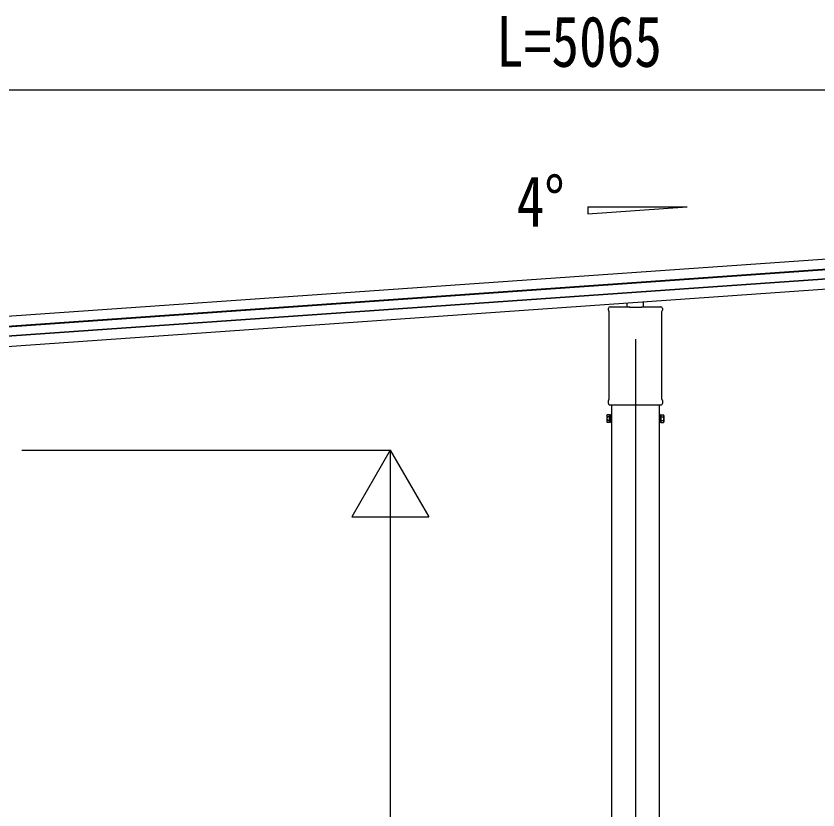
# Model space of a CAD drawing. Units: millimetres, scale not verified. Extents: x -16820 to 16820, y -11880 to 11880.
# Drawn here: x -2110 to -25, y -4580 to -2517 of the extents above; entities that cross this region are included whole.
import ezdxf
from ezdxf.enums import TextEntityAlignment as Align

# ---------------------------------------------------------------- set-up
doc = ezdxf.new("R2010")
doc.units = ezdxf.units.MM
doc.header["$LTSCALE"] = 60
for name, color, linetype in [('0-2_USER1', 3, 'Continuous'), ('0-4_YKK_12', 2, 'Continuous'), ('0-5_YKK_13', 4, 'Continuous'), ('0-6_YKK_A1', 4, 'Continuous'), ('0-7_YKK_D', 6, 'Continuous')]:
    doc.layers.add(name, color=color, linetype=linetype)
doc.styles.add('ＭＳ ゴシック', font='')
doc.styles.get('ＭＳ ゴシック').set_extended_font_data('MS Gothic')

msp = doc.modelspace()

# ---------------------------------------------------------------- linework, layer by layer
at = {"layer": '0-4_YKK_12'}
msp.add_line((-499.78, -3356.3), (-499.78, -6550.61), dxfattribs=at)
at = {"layer": '0-5_YKK_13'}
for p, q in [((-565.78, -3272.22), (-515.78, -3272.22)), ((-520.78, -3272.22), (-520.78, -3262.38)), ((-515.28, -3274.22), (-515.28, -3272.72)), ((-484.28, -3272.72), (-484.28, -3274.22)), ((-483.78, -3272.22), (-433.78, -3272.22)), ((-478.78, -3272.22), (-478.78, -3259.44)), ((-570.03, -3281.22), (-570.03, -3276.47)), ((-568.24, -3284.69), (-568.24, -3284.69)), ((-568.03, -3285.1), (-568.03, -3285.1)), ((-568.03, -3511.85), (-568.03, -3285.1)), ((-484.28, -3274.22), (-515.28, -3274.22)), ((-431.53, -3285.1), (-431.53, -3285.1)), ((-431.53, -3285.1), (-431.53, -3511.85)), ((-431.32, -3284.69), (-431.32, -3284.69)), ((-429.53, -3276.47), (-429.53, -3281.22)), ((-570.03, -3523.72), (-570.03, -3515.72)), ((-568.24, -3512.26), (-568.24, -3512.26)), ((-568.03, -3511.85), (-568.03, -3511.85)), ((-431.53, -3511.85), (-431.53, -3511.85)), ((-431.32, -3512.26), (-431.32, -3512.26)), ((-429.53, -3515.72), (-429.53, -3523.72)), ((-568.33, -3527.12), (-568.33, -3527.12)), ((-567.87, -3527.22), (-431.68, -3527.22)), ((-431.53, -3527.22), (-431.68, -3527.22)), ((-573.78, -3554.62), (-573.02, -3553.31)), ((-573.78, -3554.62), (-573.78, -3571.62)), ((-566.78, -3558.22), (-573.02, -3558.22)), ((-432.78, -3558.22), (-426.54, -3558.22)), ((-425.78, -3554.62), (-426.54, -3553.31)), ((-425.78, -3554.62), (-425.78, -3571.62)), ((-573.78, -3571.62), (-573.02, -3572.94)), ((-566.78, -3568.03), (-573.02, -3568.03)), ((-566.78, -3572.94), (-573.02, -3572.94)), ((-564.28, -3572.32), (-566.78, -3572.32)), ((-435.28, -3572.32), (-432.78, -3572.32)), ((-432.78, -3568.03), (-426.54, -3568.03)), ((-432.78, -3572.94), (-426.54, -3572.94)), ((-425.78, -3571.62), (-426.54, -3572.94))]:
    msp.add_line(p, q, dxfattribs=at)
for points in [[(-568.22, -3527.19), (-568.27, -3527.16), (-568.33, -3527.12)], [(-568.04, -3527.22), (-568.2, -3527.19), (-568.22, -3527.19)], [(-567.87, -3527.22), (-568.02, -3527.22), (-568.03, -3527.22), (-568.04, -3527.22)], [(-431.51, -3527.22), (-431.53, -3527.22), (-431.53, -3527.22)], [(-431.34, -3527.19), (-431.49, -3527.22), (-431.51, -3527.22)], [(-431.22, -3527.12), (-431.23, -3527.12), (-431.34, -3527.19)], [(-566.78, -3572.94), (-566.78, -3553.31), (-573.02, -3553.31)], [(-566.78, -3572.32), (-566.78, -3553.92), (-564.28, -3553.92)], [(-432.78, -3572.32), (-432.78, -3553.92), (-435.28, -3553.92)], [(-432.78, -3572.94), (-432.78, -3553.31), (-426.54, -3553.31)]]:
    msp.add_lwpolyline(points, dxfattribs=at)
for points in [[(-564.28, -3573.62), (-564.28, -3552.62), (-562.28, -3552.62), (-562.28, -3573.62)], [(-435.28, -3573.62), (-435.28, -3552.62), (-437.28, -3552.62), (-437.28, -3573.62)]]:
    msp.add_lwpolyline(points, close=True, dxfattribs=at)
for centre, radius, start, end in [((-565.78, -3276.47), 4.25, 90, 180), ((-433.78, -3276.47), 4.25, 0, 90), ((-565.78, -3281.22), 4.25, 180, 234.62358), ((-568.53, -3285.1), 0.5, 0.0463, 54.58271), ((-431.03, -3285.1), 0.5, 125.41729, 179.9537), ((-433.78, -3281.22), 4.25, 305.37642, 0), ((-565.78, -3515.72), 4.25, 125.37642, 180), ((-565.78, -3523.72), 4.25, 180, 233.11111), ((-568.53, -3511.85), 0.5, 305.4181, 359.95288), ((-431.03, -3511.85), 0.5, 180.04713, 234.58188), ((-433.78, -3515.72), 4.25, 0, 54.62358), ((-433.78, -3523.72), 4.25, 306.88889, 0), ((-557.54, -3563.12), 16.24, 162.41205, 197.58795), ((-569.43, -3555.76), 4.34, 145.61575, 214.38425), ((-442.02, -3563.12), 16.24, 342.41205, 17.58795), ((-430.12, -3555.76), 4.34, 325.61575, 34.38425), ((-569.43, -3570.49), 4.34, 145.61575, 214.38425), ((-430.12, -3570.49), 4.34, 325.61575, 34.38425)]:
    msp.add_arc(centre, radius, start, end, dxfattribs=at)
for centre, major_axis, ratio, start_param, end_param in [((-515.78, -3272.72), (0.354, 0.354), 0.999467, 5.4996506, 7.06672), ((-515.71, -3272.66), (0.481, -0.181), 0.828259, 1.9947436, 1.996569), ((-515.71, -3272.66), (-0.181, 0.481), 0.828259, 4.2866163, 4.2884417), ((-483.78, -3272.72), (0.354, -0.354), 0.999467, 2.358058, 3.9251274), ((-483.84, -3272.66), (0.181, 0.481), 0.828259, 1.9947436, 1.996569), ((-483.84, -3272.66), (0.481, 0.181), 0.828259, 1.1450236, 1.146849)]:
    msp.add_ellipse(centre, major_axis=major_axis, ratio=ratio, start_param=start_param, end_param=end_param, dxfattribs=at)
at = {"layer": '0-6_YKK_A1'}
for p, q in [((-2954.02, -3354.34), (1944.22, -3011.82)), ((-623.44, -3012.72), (-365.44, -3012.72)), ((-623.44, -3030.76), (-365.44, -3012.72)), ((-623.44, -3012.72), (-623.44, -3030.76)), ((-2952.2, -3380.24), (1946.03, -3037.72)), ((-2952.11, -3381.63), (1946.13, -3039.11)), ((-2950.48, -3404.85), (1947.76, -3062.33)), ((-2950.38, -3406.27), (1947.86, -3063.75)), ((-2948.57, -3432.15), (1949.66, -3089.63)), ((-562.28, -3527.22), (-562.28, -6500)), ((-437.28, -6500), (-437.28, -3527.22))]:
    msp.add_line(p, q, dxfattribs=at)
at = {"layer": '0-7_YKK_D'}
for p, q in [((-2858.29, -2708.14), (1806.75, -2708.14)), ((-2094.77, -3645), (-1136.27, -3645)), ((-1137.27, -3645), (-1237.27, -3818.21)), ((-1137.27, -3645), (-1037.27, -3818.21)), ((-1137.27, -3645), (-1137.27, -3991.41)), ((-1237.27, -3818.21), (-1037.27, -3818.21)), ((-1137.27, -3845), (-1137.27, -5800))]:
    msp.add_line(p, q, dxfattribs=at)

# ---------------------------------------------------------------- texts
at = {"layer": '0-2_USER1', "style": 'ＭＳ ゴシック', "width": 0.8}
msp.add_text('4°', height=132, dxfattribs=at).set_placement((-808.62, -3103.56), align=Align.BOTTOM_LEFT)
at = {"layer": '0-7_YKK_D', "style": 'ＭＳ ゴシック', "width": 0.8}
msp.add_text('L=5065', height=132, dxfattribs=at).set_placement((-861.77, -2688.14), align=Align.BOTTOM_LEFT)

doc.saveas('drawing.dxf')
